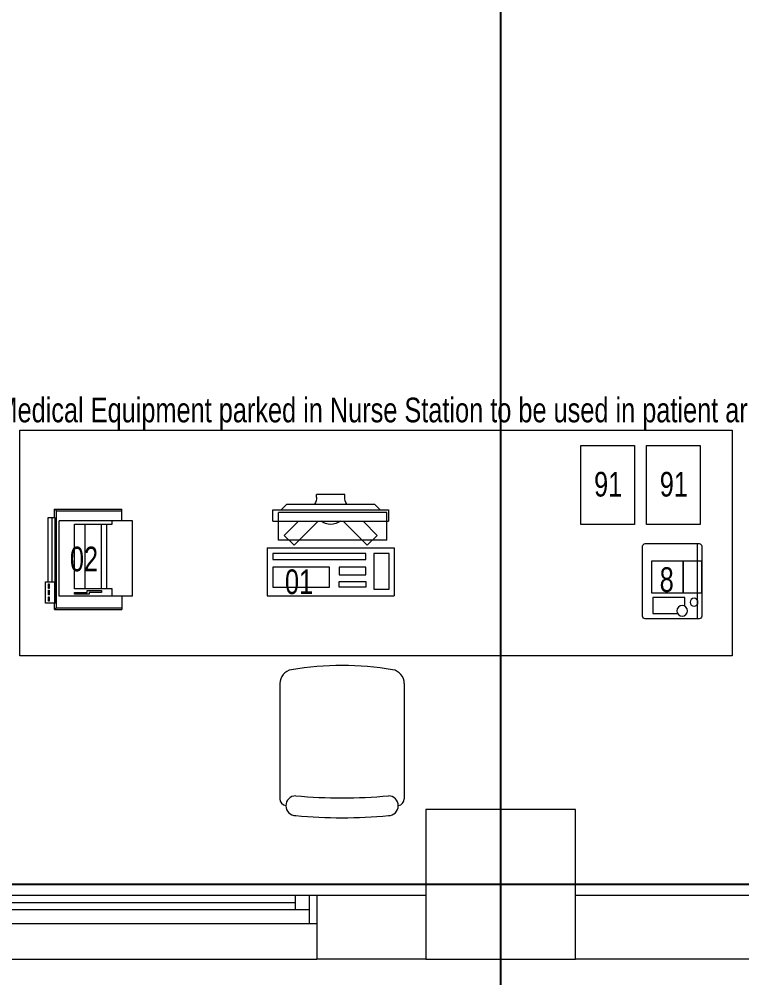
# Model space of a CAD drawing. Header units: metres. Extents: x -18745 to 220762, y -1579758 to -1356048.
# Drawn here: x 149857 to 152417, y -1411819 to -1408420 of the extents above; entities that cross this region are included whole.
import ezdxf

# ---------------------------------------------------------------- set-up
doc = ezdxf.new("R2010")
doc.units = ezdxf.units.M
doc.layers.get('0').update_dxf_attribs({"lineweight": 0})
for name, color, linetype, lineweight in [('A-100 - Copy$0$Aluminum', 8, 'Continuous', 0), ('A-100 - Copy$0$Medical Equipment and Furniture', 8, 'Continuous', 0), ('A-100 - Copy$0$Medical Equipment and Furniture1', 8, 'Continuous', 5), ('A-100 - Copy$0$Proj', 8, 'Continuous', 0), ('A-100 - Copy$0$Structure', 8, 'Continuous', 9), ('A-100 - Copy$0$Walls', 8, 'Continuous', 0)]:
    doc.layers.add(name, color=color, linetype=linetype, lineweight=lineweight)
doc.layers.add('A-100 - Copy$0$axes', color=8, linetype='Continuous')
doc.styles.add('A-100 - Copy$0$X3G_ENTITY_257CFD', font='swisscl.ttf', dxfattribs={"height": 200})

# ---------------------------------------------------------------- blocks, each defined once
blk = doc.blocks.new('A-100 - Copy$0$GF21021-P')
for p, q in [((-0.2207, 0.4756), (-0.2207, 0.0675)), ((0.2205, 0.4756), (0.2205, 0.0675))]:
    blk.add_line(p, q)
for centre, radius, start, end in [((-0.1707, 0.4756), 0.05, 99.6329, 180), ((-0.0001, -0.5295), 1.0695, 80.3671, 99.6329), ((0.1705, 0.4756), 0.05, 0, 80.3671), ((-0.1643, 0.0425), 0.0351, 90, 270), ((0, 1.8467), 1.7767, 264.6946, 275.3053), ((0.1641, 0.0425), 0.0351, 270, 90), ((-0.1957, 0.0675), 0.025, 180, 261.4721), ((0.1955, 0.0675), 0.025, 278.5279, 0), ((0, 1.8314), 1.8314, 264.8532, 275.147)]:
    blk.add_arc(centre, radius, start, end)
blk = doc.blocks.new('A-100 - Copy$0$ME11129-P')
at = {"layer": 'A-100 - Copy$0$Medical Equipment and Furniture1'}
for p, q in [((0.2573, 0.2096), (0.0094, 0.2096)), ((0, 0.2002), (0, 0.0094)), ((0.2667, 0.0094), (0.2667, 0.2002)), ((0, 0.016), (0.2667, 0.016)), ((0.0094, 0), (0.2573, 0))]:
    blk.add_line(p, q, dxfattribs=at)
for points in [[(0.062, 0.1784), (0.1747, 0.1784), (0.1747, 0.0657), (0.062, 0.0657)], [(0.062, 0.0657), (0.1747, 0.0657), (0.1747, 0), (0.062, 0)]]:
    blk.add_lwpolyline(points, close=True, dxfattribs=at)
blk.add_lwpolyline([(0.2218, 0.0601), (0.1911, 0.0601), (0.1911, 0.1728), (0.2475, 0.1728), (0.2475, 0.0858)], dxfattribs=at)
for centre, radius in [((0.2382, 0.0694), 0.0188), ((0.208, 0.0274), 0.0141)]:
    blk.add_circle(centre, radius, dxfattribs=at)
for centre, start, end in [((0.0094, 0.2002), 90, 180), ((0.2573, 0.2002), 0, 90), ((0.0094, 0.0094), 180, 270), ((0.2573, 0.0094), 270, 0)]:
    blk.add_arc(centre, 0.00939, start, end, dxfattribs=at)
blk = doc.blocks.new('A-100 - Copy$0$ITPPLT2C-P')
for p, q in [((0, 0), (0, -0.2262)), ((0.0252, 0), (0, 0)), ((0.0139, 0), (0.0139, -0.2262)), ((0.0252, 0), (0.0139, 0)), ((0.0229, 0.0318), (0.2618, 0.0318)), ((0.0304, 0.0256), (0.0229, 0.0318)), ((0.0229, 0), (0.0229, 0.0318)), ((0.0252, -0.2262), (0.0252, 0)), ((0.0304, -0.3182), (0.0304, 0.0256)), ((0.0304, 0.0256), (0.2618, 0.0256)), ((0.2618, -0.0096), (0.2618, 0.0318)), ((0.0401, -0.2769), (0.0401, -0.0096)), ((0.3, -0.0096), (0.0401, -0.0096)), ((0.0939, -0.2515), (0.0939, -0.0222)), ((0.0939, -0.0222), (0.2274, -0.0222)), ((0.1321, -0.2515), (0.1321, -0.0222)), ((0.1894, -0.2515), (0.1894, -0.0222)), ((0.2082, -0.2515), (0.2082, -0.0222)), ((0.2274, -0.0222), (0.2274, -0.0096)), ((0.3, -0.2769), (0.3, -0.0096)), ((-0.0091, -0.2262), (0.0267, -0.2262)), ((-0.0091, -0.3023), (-0.0091, -0.2262)), ((-0.0087, -0.2262), (0.0236, -0.2262)), ((-0.0087, -0.3023), (-0.0087, -0.2262)), ((0, -0.2262), (0.0252, -0.2262)), ((0.0023, -0.2495), (0.0023, -0.2334)), ((0.0023, -0.2334), (0.0045, -0.2334)), ((0.0045, -0.2334), (0.0045, -0.2495)), ((0.0139, -0.2262), (0.0252, -0.2262)), ((0.0236, -0.2262), (0.0236, -0.3023)), ((0.0267, -0.2262), (0.0267, -0.3023)), ((0.0045, -0.2495), (0.0023, -0.2495)), ((0.0023, -0.2721), (0.0023, -0.2562)), ((0.0023, -0.2562), (0.0045, -0.2562)), ((0.0045, -0.2562), (0.0045, -0.2721)), ((0.2274, -0.2515), (0.0939, -0.2515)), ((0.0947, -0.2701), (0.0947, -0.2641)), ((0.0947, -0.2641), (0.1395, -0.2641)), ((0.1457, -0.2701), (0.0947, -0.2701)), ((0.1395, -0.2575), (0.19, -0.2575)), ((0.1395, -0.2641), (0.1395, -0.2575)), ((0.19, -0.2641), (0.1457, -0.2641)), ((0.1457, -0.2641), (0.1457, -0.2701)), ((0.19, -0.2575), (0.19, -0.2641)), ((0.2274, -0.2769), (0.2274, -0.2515)), ((0.0267, -0.3023), (-0.0091, -0.3023)), ((0.0236, -0.3023), (-0.0087, -0.3023)), ((0.0045, -0.2721), (0.0023, -0.2721)), ((0.0023, -0.295), (0.0023, -0.2793)), ((0.0023, -0.2793), (0.0045, -0.2793)), ((0.0045, -0.295), (0.0023, -0.295)), ((0.0045, -0.2793), (0.0045, -0.295)), ((0.0229, -0.3246), (0.0229, -0.3023)), ((0.3, -0.2769), (0.0401, -0.2769)), ((0.2618, -0.2769), (0.2618, -0.3246)), ((0.0304, -0.3182), (0.0229, -0.3246)), ((0.0229, -0.3246), (0.2618, -0.3246)), ((0.0304, -0.3182), (0.2618, -0.3182))]:
    blk.add_line(p, q)
blk = doc.blocks.new('A-100 - Copy$0$ITCWLS1-P')
for p, q in [((-0.17, 0.45), (-0.17, 0)), ((-0.17, 0.45), (0, 0.45)), ((0, 0.45), (0, 0)), ((-0.2651, 0.43, 0), (-0.3051, 0.43, 0)), ((-0.3051, 0.43, 0), (-0.3051, 0.02, 0)), ((-0.197, 0.4094), (-0.295, 0.4094)), ((-0.295, 0.0264), (-0.295, 0.4094)), ((-0.2651, 0.43, 0), (-0.2651, 0.02, 0)), ((-0.197, 0.0264), (-0.197, 0.4094)), ((-0.1496, 0.4305), (-0.1291, 0.4305)), ((-0.1291, 0.4305), (-0.1291, 0.4089)), ((-0.3251, 0.38, 0), (-0.3051, 0.4, 0)), ((-0.3251, 0.38, 0), (-0.3251, 0.07, 0)), ((-0.3503, 0.275), (-0.3596, 0.275)), ((-0.3596, 0.175), (-0.3596, 0.275)), ((-0.3503, 0.175), (-0.3596, 0.175)), ((-0.3251, 0.07, 0), (-0.3051, 0.05, 0)), ((-0.3051, 0.02, 0), (-0.2651, 0.02, 0)), ((-0.197, 0.0264), (-0.295, 0.0264)), ((-0.17, 0), (0, 0))]:
    blk.add_line(p, q)
at = {"extrusion": (2.48281e-10, 3.18408e-10, -1)}
for p, q in [((-0.2651, 0.3395), (-0.2144, 0.3902)), ((-0.1791, 0.3548), (-0.2144, 0.3902)), ((-0.2651, 0.2688), (-0.1791, 0.3548))]:
    blk.add_line(p, q, dxfattribs=at)
at = {"extrusion": (2.48281e-10, -3.18408e-10, -1)}
for p, q in [((-0.2651, 0.1812), (-0.1791, 0.0952)), ((-0.2651, 0.1105), (-0.2144, 0.0598)), ((-0.1791, 0.0952), (-0.2144, 0.0598))]:
    blk.add_line(p, q, dxfattribs=at)
for points in [[(-0.1291, 0.4089), (-0.1291, 0.1), (-0.1496, 0.1), (-0.1496, 0.4305)], [(-0.1496, 0.1), (-0.1496, 0.1), (-0.1496, 0.1), (-0.1496, 0.1), (-0.1496, 0.1), (-0.1496, 0.1), (-0.1496, 0.1), (-0.1496, 0.1), (-0.1496, 0.1)], [(-0.1496, 0.1), (-0.1496, 0.1), (-0.1496, 0.1), (-0.1496, 0.1), (-0.1496, 0.1), (-0.1496, 0.1), (-0.1496, 0.1), (-0.1496, 0.1), (-0.1496, 0.1), (-0.1496, 0.1), (-0.1496, 0.1), (-0.1496, 0.1), (-0.1496, 0.1), (-0.1496, 0.1), (-0.1496, 0.1), (-0.1496, 0.1), (-0.1496, 0.1), (-0.1496, 0.1)], [(-0.1496, 0.1), (-0.1496, 0.1), (-0.1496, 0.1), (-0.1496, 0.1), (-0.1496, 0.1), (-0.1496, 0.1), (-0.1496, 0.1), (-0.1496, 0.1), (-0.1496, 0.1), (-0.1496, 0.1)], [(-0.1496, 0.1), (-0.1496, 0.1), (-0.1496, 0.1), (-0.1496, 0.1), (-0.1496, 0.1), (-0.1496, 0.1), (-0.1496, 0.1)], [(-0.1496, 0.1), (-0.1496, 0.1), (-0.1496, 0.1), (-0.1496, 0.1), (-0.1496, 0.1), (-0.1496, 0.1), (-0.1496, 0.1), (-0.1496, 0.1), (-0.1496, 0.1), (-0.1496, 0.1)], [(-0.1496, 0.1), (-0.1496, 0.1), (-0.1496, 0.1), (-0.1496, 0.1), (-0.1496, 0.1), (-0.1496, 0.1), (-0.1496, 0.1), (-0.1496, 0.1), (-0.1496, 0.1), (-0.1496, 0.1), (-0.1496, 0.1), (-0.1496, 0.1), (-0.1496, 0.1), (-0.1496, 0.1), (-0.1496, 0.1)], [(-0.1496, 0.1), (-0.1496, 0.1), (-0.1496, 0.1), (-0.1496, 0.1), (-0.1496, 0.1), (-0.1496, 0.1), (-0.1496, 0.1), (-0.1496, 0.1), (-0.1496, 0.1), (-0.1496, 0.1)], [(-0.1496, 0.1), (-0.1496, 0.1), (-0.1496, 0.1), (-0.1496, 0.1), (-0.1496, 0.1), (-0.1496, 0.1), (-0.1496, 0.1), (-0.1496, 0.1), (-0.1496, 0.1), (-0.1496, 0.1)], [(-0.1496, 0.1), (-0.1496, 0.1), (-0.1496, 0.1), (-0.1496, 0.1), (-0.1496, 0.1), (-0.1496, 0.1), (-0.1496, 0.1), (-0.1496, 0.1), (-0.1496, 0.1), (-0.1496, 0.1), (-0.1496, 0.1), (-0.1496, 0.1), (-0.1496, 0.1), (-0.1496, 0.1), (-0.1496, 0.1), (-0.1496, 0.1), (-0.1496, 0.1), (-0.1496, 0.1), (-0.1496, 0.1), (-0.1496, 0.1), (-0.1496, 0.1), (-0.1496, 0.1), (-0.1496, 0.1), (-0.1496, 0.1), (-0.1496, 0.1), (-0.1496, 0.1), (-0.1496, 0.1), (-0.1496, 0.1), (-0.1496, 0.1), (-0.1496, 0.1), (-0.1496, 0.1), (-0.1496, 0.1), (-0.1496, 0.1), (-0.1496, 0.1), (-0.1496, 0.1), (-0.1496, 0.1), (-0.1496, 0.1), (-0.1496, 0.1), (-0.1496, 0.1), (-0.1496, 0.1), (-0.1496, 0.1), (-0.1496, 0.1), (-0.1496, 0.1), (-0.1496, 0.1), (-0.1496, 0.1), (-0.1496, 0.1), (-0.1496, 0.1), (-0.1496, 0.1), (-0.1496, 0.1), (-0.1496, 0.1), (-0.1496, 0.1), (-0.1496, 0.1), (-0.1496, 0.1), (-0.1496, 0.1)], [(-0.1496, 0.1), (-0.1496, 0.1), (-0.1496, 0.1), (-0.1496, 0.1), (-0.1496, 0.1), (-0.1496, 0.1), (-0.1496, 0.1), (-0.1496, 0.1), (-0.1496, 0.1), (-0.1496, 0.1), (-0.1496, 0.1), (-0.1496, 0.1), (-0.1496, 0.1), (-0.1496, 0.1), (-0.1496, 0.1), (-0.1496, 0.1), (-0.1496, 0.1), (-0.1496, 0.1), (-0.1496, 0.1), (-0.1496, 0.1), (-0.1496, 0.1), (-0.1496, 0.1), (-0.1496, 0.1), (-0.1496, 0.1), (-0.1496, 0.1), (-0.1496, 0.1), (-0.1496, 0.1), (-0.1496, 0.1), (-0.1496, 0.1), (-0.1496, 0.1), (-0.1496, 0.1), (-0.1496, 0.1), (-0.1496, 0.1), (-0.1496, 0.1), (-0.1496, 0.1), (-0.1496, 0.1), (-0.1496, 0.1), (-0.1496, 0.1), (-0.1496, 0.1), (-0.1496, 0.1), (-0.1496, 0.1), (-0.1496, 0.1), (-0.1496, 0.1), (-0.1496, 0.1), (-0.1496, 0.1), (-0.1496, 0.1), (-0.1496, 0.1), (-0.1496, 0.1), (-0.1496, 0.1), (-0.1496, 0.1), (-0.1496, 0.1), (-0.1496, 0.1), (-0.1496, 0.1), (-0.1496, 0.1), (-0.1496, 0.1), (-0.1496, 0.1), (-0.1496, 0.1), (-0.1496, 0.1), (-0.1496, 0.1), (-0.1496, 0.1), (-0.1496, 0.1), (-0.1496, 0.1), (-0.1496, 0.1), (-0.1496, 0.1), (-0.1496, 0.1), (-0.1496, 0.1), (-0.1496, 0.1), (-0.1496, 0.1), (-0.1496, 0.1), (-0.1496, 0.1), (-0.1496, 0.1), (-0.1496, 0.1), (-0.1496, 0.1), (-0.1496, 0.1), (-0.1496, 0.1), (-0.1496, 0.1), (-0.1496, 0.1), (-0.1496, 0.1), (-0.1496, 0.1), (-0.1496, 0.1), (-0.1496, 0.1), (-0.1496, 0.1), (-0.1496, 0.1), (-0.1496, 0.1), (-0.1496, 0.1), (-0.1496, 0.1), (-0.1496, 0.1), (-0.1496, 0.1), (-0.1496, 0.1)], [(-0.1496, 0.1), (-0.1496, 0.1), (-0.1496, 0.1), (-0.1496, 0.1), (-0.1496, 0.1), (-0.1496, 0.1), (-0.1496, 0.1), (-0.1496, 0.1), (-0.1496, 0.1), (-0.1496, 0.1), (-0.1496, 0.1), (-0.1496, 0.1)], [(-0.1496, 0.1), (-0.1496, 0.1), (-0.1496, 0.1), (-0.1496, 0.1), (-0.1496, 0.1), (-0.1496, 0.1), (-0.1496, 0.1)], [(-0.1496, 0.1), (-0.1496, 0.1), (-0.1496, 0.1), (-0.1496, 0.1), (-0.1496, 0.1), (-0.1496, 0.1), (-0.1496, 0.1), (-0.1496, 0.1), (-0.1496, 0.1), (-0.1496, 0.1), (-0.1496, 0.1), (-0.1496, 0.1), (-0.1496, 0.1), (-0.1496, 0.1), (-0.1496, 0.1), (-0.1496, 0.1), (-0.1496, 0.1)], [(-0.1496, 0.1), (-0.1496, 0.1), (-0.1496, 0.1), (-0.1496, 0.1), (-0.1496, 0.1), (-0.1496, 0.1), (-0.1496, 0.1), (-0.1496, 0.1), (-0.1496, 0.1), (-0.1496, 0.1), (-0.1496, 0.1), (-0.1496, 0.1), (-0.1496, 0.1), (-0.1496, 0.1), (-0.1496, 0.1), (-0.1496, 0.1), (-0.1496, 0.1), (-0.1496, 0.1), (-0.1496, 0.1), (-0.1496, 0.1), (-0.1496, 0.1), (-0.1496, 0.1), (-0.1496, 0.1), (-0.1496, 0.1), (-0.1496, 0.1), (-0.1496, 0.1), (-0.1496, 0.1), (-0.1496, 0.1), (-0.1496, 0.1), (-0.1496, 0.1), (-0.1496, 0.1), (-0.1496, 0.1), (-0.1496, 0.1), (-0.1496, 0.1), (-0.1496, 0.1), (-0.1496, 0.1), (-0.1496, 0.1), (-0.1496, 0.1), (-0.1496, 0.1), (-0.1496, 0.1), (-0.1496, 0.1), (-0.1496, 0.1), (-0.1496, 0.1), (-0.1496, 0.1), (-0.1496, 0.1), (-0.1496, 0.1), (-0.1496, 0.1), (-0.1496, 0.1), (-0.1496, 0.1), (-0.1496, 0.1), (-0.1496, 0.1), (-0.1496, 0.1), (-0.1496, 0.1), (-0.1496, 0.1), (-0.1496, 0.1), (-0.1496, 0.1), (-0.1496, 0.1), (-0.1496, 0.1), (-0.1496, 0.1), (-0.1496, 0.1), (-0.1496, 0.1), (-0.1496, 0.1), (-0.1496, 0.1), (-0.1496, 0.1), (-0.1496, 0.1), (-0.1496, 0.1), (-0.1496, 0.1), (-0.1496, 0.1), (-0.1496, 0.1), (-0.1496, 0.1), (-0.1496, 0.1), (-0.1496, 0.1), (-0.1496, 0.1), (-0.1496, 0.1), (-0.1496, 0.1), (-0.1496, 0.1), (-0.1496, 0.1), (-0.1496, 0.1), (-0.1496, 0.1), (-0.1496, 0.1), (-0.1496, 0.1), (-0.1496, 0.1), (-0.1496, 0.1), (-0.1496, 0.1), (-0.1496, 0.1), (-0.1496, 0.1), (-0.1496, 0.1), (-0.1496, 0.1), (-0.1496, 0.1), (-0.1496, 0.1), (-0.1496, 0.1), (-0.1496, 0.1), (-0.1496, 0.1), (-0.1496, 0.1), (-0.1496, 0.1), (-0.1496, 0.1), (-0.1496, 0.1), (-0.1496, 0.1), (-0.1496, 0.1), (-0.1496, 0.1), (-0.1496, 0.1), (-0.1496, 0.1), (-0.1496, 0.1), (-0.1496, 0.1), (-0.1496, 0.1), (-0.1496, 0.1), (-0.1496, 0.1), (-0.1496, 0.1), (-0.1496, 0.1), (-0.1496, 0.1), (-0.1496, 0.1)], [(-0.1496, 0.1), (-0.1496, 0.1), (-0.1496, 0.1), (-0.1496, 0.1), (-0.1496, 0.1), (-0.1496, 0.1), (-0.1496, 0.1), (-0.1496, 0.1)]]:
    blk.add_lwpolyline(points)
for points in [[(-0.1019, 0.4305), (-0.0304, 0.4305), (-0.0304, 0.2294), (-0.1019, 0.2294)], [(-0.1019, 0.1954), (-0.0747, 0.1954), (-0.0747, 0.1), (-0.1019, 0.1)], [(-0.0304, 0.1954), (-0.0508, 0.1954), (-0.0508, 0.1), (-0.0304, 0.1)], [(-0.1496, 0.1), (-0.1496, 0.1), (-0.1496, 0.1), (-0.1496, 0.1), (-0.1496, 0.1), (-0.1496, 0.1), (-0.1496, 0.1), (-0.1496, 0.1), (-0.1496, 0.1), (-0.1496, 0.1), (-0.1496, 0.1), (-0.1496, 0.1), (-0.1496, 0.1), (-0.1496, 0.1), (-0.1496, 0.1), (-0.1496, 0.1), (-0.1496, 0.1), (-0.1496, 0.1), (-0.1496, 0.1), (-0.1496, 0.1), (-0.1496, 0.1), (-0.1496, 0.1), (-0.1496, 0.1), (-0.1496, 0.1), (-0.1496, 0.1), (-0.1496, 0.1), (-0.1496, 0.1), (-0.1496, 0.1), (-0.1496, 0.1), (-0.1496, 0.1), (-0.1496, 0.1), (-0.1496, 0.1), (-0.1496, 0.1), (-0.1496, 0.1), (-0.1496, 0.1), (-0.1496, 0.1), (-0.1496, 0.1), (-0.1496, 0.1), (-0.1496, 0.1), (-0.1496, 0.1), (-0.1496, 0.1), (-0.1496, 0.1), (-0.1496, 0.1), (-0.1496, 0.1), (-0.1496, 0.1), (-0.1496, 0.1), (-0.1496, 0.1), (-0.1496, 0.1), (-0.1496, 0.1), (-0.1496, 0.1), (-0.1496, 0.1), (-0.1496, 0.1), (-0.1496, 0.1), (-0.1496, 0.1), (-0.1496, 0.1), (-0.1496, 0.1), (-0.1496, 0.1), (-0.1496, 0.1), (-0.1496, 0.1), (-0.1496, 0.1), (-0.1496, 0.1), (-0.1496, 0.1), (-0.1496, 0.1), (-0.1496, 0.1), (-0.1496, 0.1), (-0.1496, 0.1), (-0.1496, 0.1), (-0.1496, 0.1), (-0.1496, 0.1), (-0.1496, 0.1), (-0.1496, 0.1), (-0.1496, 0.1), (-0.1496, 0.1), (-0.1496, 0.1), (-0.1496, 0.1), (-0.1496, 0.1), (-0.1496, 0.1), (-0.1496, 0.1), (-0.1496, 0.1), (-0.1496, 0.1), (-0.1496, 0.1), (-0.1496, 0.1), (-0.1496, 0.1), (-0.1496, 0.1), (-0.1496, 0.1), (-0.1496, 0.1), (-0.1496, 0.1), (-0.1496, 0.1), (-0.1496, 0.1), (-0.1496, 0.1), (-0.1496, 0.1), (-0.1496, 0.1), (-0.1496, 0.1), (-0.1496, 0.1), (-0.1496, 0.1), (-0.1496, 0.1), (-0.1496, 0.1), (-0.1496, 0.1), (-0.1496, 0.1), (-0.1496, 0.1), (-0.1496, 0.1), (-0.1496, 0.1), (-0.1496, 0.1), (-0.1496, 0.1), (-0.1496, 0.1), (-0.1496, 0.1), (-0.1496, 0.1), (-0.1496, 0.1), (-0.1496, 0.1), (-0.1496, 0.1), (-0.1496, 0.1), (-0.1496, 0.1), (-0.1496, 0.1), (-0.1496, 0.1), (-0.1496, 0.1), (-0.1496, 0.1), (-0.1496, 0.1), (-0.1496, 0.1), (-0.1496, 0.1), (-0.1496, 0.1), (-0.1496, 0.1), (-0.1496, 0.1), (-0.1496, 0.1), (-0.1496, 0.1), (-0.1496, 0.1), (-0.1496, 0.1), (-0.1496, 0.1), (-0.1496, 0.1), (-0.1496, 0.1), (-0.1496, 0.1), (-0.1496, 0.1), (-0.1496, 0.1), (-0.1496, 0.1), (-0.1496, 0.1), (-0.1496, 0.1), (-0.1496, 0.1), (-0.1496, 0.1), (-0.1496, 0.1), (-0.1496, 0.1), (-0.1496, 0.1), (-0.1496, 0.1), (-0.1496, 0.1), (-0.1496, 0.1), (-0.1496, 0.1), (-0.1496, 0.1), (-0.1496, 0.1), (-0.1496, 0.1), (-0.1496, 0.1), (-0.1496, 0.1), (-0.1496, 0.1), (-0.1496, 0.1), (-0.1496, 0.1), (-0.1496, 0.1), (-0.1496, 0.1), (-0.1496, 0.1), (-0.1496, 0.1), (-0.1496, 0.1), (-0.1496, 0.1), (-0.1496, 0.1), (-0.1496, 0.1), (-0.1496, 0.1), (-0.1496, 0.1), (-0.1496, 0.1), (-0.1496, 0.1), (-0.1496, 0.1), (-0.1496, 0.1), (-0.1496, 0.1), (-0.1496, 0.1), (-0.1496, 0.1), (-0.1496, 0.1), (-0.1496, 0.1), (-0.1496, 0.1), (-0.1496, 0.1), (-0.1496, 0.1), (-0.1496, 0.1), (-0.1496, 0.1), (-0.1496, 0.1), (-0.1496, 0.1), (-0.1496, 0.1), (-0.1496, 0.1), (-0.1496, 0.1), (-0.1496, 0.1), (-0.1496, 0.1), (-0.1496, 0.1), (-0.1496, 0.1), (-0.1496, 0.1), (-0.1496, 0.1), (-0.1496, 0.1), (-0.1496, 0.1), (-0.1496, 0.1), (-0.1496, 0.1), (-0.1496, 0.1), (-0.1496, 0.1), (-0.1496, 0.1), (-0.1496, 0.1), (-0.1496, 0.1), (-0.1496, 0.1), (-0.1496, 0.1), (-0.1496, 0.1), (-0.1496, 0.1), (-0.1496, 0.1), (-0.1496, 0.1), (-0.1496, 0.1), (-0.1496, 0.1), (-0.1496, 0.1), (-0.1496, 0.1), (-0.1496, 0.1), (-0.1496, 0.1), (-0.1496, 0.1), (-0.1496, 0.1), (-0.1496, 0.1), (-0.1496, 0.1), (-0.1496, 0.1), (-0.1496, 0.1), (-0.1496, 0.1), (-0.1496, 0.1), (-0.1496, 0.1), (-0.1496, 0.1), (-0.1496, 0.1), (-0.1496, 0.1), (-0.1496, 0.1), (-0.1496, 0.1), (-0.1496, 0.1), (-0.1496, 0.1), (-0.1496, 0.1), (-0.1496, 0.1), (-0.1496, 0.1), (-0.1496, 0.1), (-0.1496, 0.1), (-0.1496, 0.1), (-0.1496, 0.1), (-0.1496, 0.1), (-0.1496, 0.1), (-0.1496, 0.1), (-0.1496, 0.1), (-0.1496, 0.1), (-0.1496, 0.1), (-0.1496, 0.1), (-0.1496, 0.1), (-0.1496, 0.1), (-0.1496, 0.1), (-0.1496, 0.1), (-0.1496, 0.1), (-0.1496, 0.1), (-0.1496, 0.1), (-0.1496, 0.1), (-0.1496, 0.1), (-0.1496, 0.1), (-0.1496, 0.1), (-0.1496, 0.1), (-0.1496, 0.1), (-0.1496, 0.1), (-0.1496, 0.1), (-0.1496, 0.1), (-0.1496, 0.1), (-0.1496, 0.1), (-0.1496, 0.1), (-0.1496, 0.1), (-0.1496, 0.1), (-0.1496, 0.1), (-0.1496, 0.1), (-0.1496, 0.1), (-0.1496, 0.1), (-0.1496, 0.1), (-0.1496, 0.1), (-0.1496, 0.1), (-0.1496, 0.1), (-0.1496, 0.1), (-0.1496, 0.1), (-0.1496, 0.1), (-0.1496, 0.1), (-0.1496, 0.1), (-0.1496, 0.1), (-0.1496, 0.1), (-0.1496, 0.1), (-0.1496, 0.1), (-0.1496, 0.1)], [(-0.1496, 0.1), (-0.1496, 0.1), (-0.1496, 0.1), (-0.1496, 0.1), (-0.1496, 0.1), (-0.1496, 0.1), (-0.1496, 0.1), (-0.1496, 0.1), (-0.1496, 0.1), (-0.1496, 0.1), (-0.1496, 0.1), (-0.1496, 0.1), (-0.1496, 0.1), (-0.1496, 0.1), (-0.1496, 0.1), (-0.1496, 0.1), (-0.1496, 0.1), (-0.1496, 0.1), (-0.1496, 0.1), (-0.1496, 0.1), (-0.1496, 0.1), (-0.1496, 0.1), (-0.1496, 0.1), (-0.1496, 0.1), (-0.1496, 0.1), (-0.1496, 0.1), (-0.1496, 0.1), (-0.1496, 0.1), (-0.1496, 0.1), (-0.1496, 0.1), (-0.1496, 0.1), (-0.1496, 0.1), (-0.1496, 0.1), (-0.1496, 0.1), (-0.1496, 0.1), (-0.1496, 0.1), (-0.1496, 0.1), (-0.1496, 0.1), (-0.1496, 0.1), (-0.1496, 0.1), (-0.1496, 0.1), (-0.1496, 0.1), (-0.1496, 0.1), (-0.1496, 0.1), (-0.1496, 0.1), (-0.1496, 0.1), (-0.1496, 0.1), (-0.1496, 0.1), (-0.1496, 0.1), (-0.1496, 0.1), (-0.1496, 0.1), (-0.1496, 0.1), (-0.1496, 0.1), (-0.1496, 0.1), (-0.1496, 0.1), (-0.1496, 0.1), (-0.1496, 0.1), (-0.1496, 0.1), (-0.1496, 0.1), (-0.1496, 0.1), (-0.1496, 0.1), (-0.1496, 0.1), (-0.1496, 0.1), (-0.1496, 0.1), (-0.1496, 0.1), (-0.1496, 0.1), (-0.1496, 0.1), (-0.1496, 0.1), (-0.1496, 0.1), (-0.1496, 0.1), (-0.1496, 0.1), (-0.1496, 0.1), (-0.1496, 0.1), (-0.1496, 0.1), (-0.1496, 0.1), (-0.1496, 0.1), (-0.1496, 0.1), (-0.1496, 0.1), (-0.1496, 0.1), (-0.1496, 0.1), (-0.1496, 0.1), (-0.1496, 0.1), (-0.1496, 0.1), (-0.1496, 0.1), (-0.1496, 0.1), (-0.1496, 0.1), (-0.1496, 0.1), (-0.1496, 0.1), (-0.1496, 0.1), (-0.1496, 0.1), (-0.1496, 0.1), (-0.1496, 0.1), (-0.1496, 0.1), (-0.1496, 0.1), (-0.1496, 0.1), (-0.1496, 0.1), (-0.1496, 0.1), (-0.1496, 0.1), (-0.1496, 0.1), (-0.1496, 0.1), (-0.1496, 0.1), (-0.1496, 0.1), (-0.1496, 0.1), (-0.1496, 0.1), (-0.1496, 0.1), (-0.1496, 0.1), (-0.1496, 0.1), (-0.1496, 0.1), (-0.1496, 0.1), (-0.1496, 0.1), (-0.1496, 0.1), (-0.1496, 0.1), (-0.1496, 0.1), (-0.1496, 0.1), (-0.1496, 0.1), (-0.1496, 0.1), (-0.1496, 0.1), (-0.1496, 0.1), (-0.1496, 0.1), (-0.1496, 0.1), (-0.1496, 0.1), (-0.1496, 0.1), (-0.1496, 0.1), (-0.1496, 0.1), (-0.1496, 0.1), (-0.1496, 0.1), (-0.1496, 0.1), (-0.1496, 0.1), (-0.1496, 0.1), (-0.1496, 0.1), (-0.1496, 0.1), (-0.1496, 0.1), (-0.1496, 0.1), (-0.1496, 0.1), (-0.1496, 0.1), (-0.1496, 0.1), (-0.1496, 0.1), (-0.1496, 0.1), (-0.1496, 0.1), (-0.1496, 0.1), (-0.1496, 0.1), (-0.1496, 0.1), (-0.1496, 0.1), (-0.1496, 0.1), (-0.1496, 0.1), (-0.1496, 0.1), (-0.1496, 0.1), (-0.1496, 0.1), (-0.1496, 0.1), (-0.1496, 0.1), (-0.1496, 0.1), (-0.1496, 0.1), (-0.1496, 0.1), (-0.1496, 0.1), (-0.1496, 0.1), (-0.1496, 0.1), (-0.1496, 0.1), (-0.1496, 0.1), (-0.1496, 0.1), (-0.1496, 0.1), (-0.1496, 0.1), (-0.1496, 0.1), (-0.1496, 0.1), (-0.1496, 0.1), (-0.1496, 0.1), (-0.1496, 0.1), (-0.1496, 0.1), (-0.1496, 0.1), (-0.1496, 0.1), (-0.1496, 0.1), (-0.1496, 0.1), (-0.1496, 0.1), (-0.1496, 0.1), (-0.1496, 0.1), (-0.1496, 0.1), (-0.1496, 0.1), (-0.1496, 0.1), (-0.1496, 0.1), (-0.1496, 0.1), (-0.1496, 0.1), (-0.1496, 0.1), (-0.1496, 0.1), (-0.1496, 0.1), (-0.1496, 0.1), (-0.1496, 0.1), (-0.1496, 0.1), (-0.1496, 0.1), (-0.1496, 0.1), (-0.1496, 0.1), (-0.1496, 0.1), (-0.1496, 0.1), (-0.1496, 0.1), (-0.1496, 0.1), (-0.1496, 0.1), (-0.1496, 0.1), (-0.1496, 0.1), (-0.1496, 0.1), (-0.1496, 0.1), (-0.1496, 0.1), (-0.1496, 0.1), (-0.1496, 0.1), (-0.1496, 0.1), (-0.1496, 0.1), (-0.1496, 0.1), (-0.1496, 0.1), (-0.1496, 0.1), (-0.1496, 0.1), (-0.1496, 0.1), (-0.1496, 0.1), (-0.1496, 0.1), (-0.1496, 0.1), (-0.1496, 0.1), (-0.1496, 0.1), (-0.1496, 0.1)], [(-0.1496, 0.1), (-0.1496, 0.1), (-0.1496, 0.1), (-0.1496, 0.1), (-0.1496, 0.1), (-0.1496, 0.1), (-0.1496, 0.1), (-0.1496, 0.1), (-0.1496, 0.1), (-0.1496, 0.1), (-0.1496, 0.1), (-0.1496, 0.1), (-0.1496, 0.1), (-0.1496, 0.1), (-0.1496, 0.1), (-0.1496, 0.1), (-0.1496, 0.1), (-0.1496, 0.1), (-0.1496, 0.1), (-0.1496, 0.1), (-0.1496, 0.1), (-0.1496, 0.1), (-0.1496, 0.1), (-0.1496, 0.1), (-0.1496, 0.1), (-0.1496, 0.1), (-0.1496, 0.1), (-0.1496, 0.1), (-0.1496, 0.1), (-0.1496, 0.1), (-0.1496, 0.1), (-0.1496, 0.1), (-0.1496, 0.1), (-0.1496, 0.1), (-0.1496, 0.1), (-0.1496, 0.1), (-0.1496, 0.1), (-0.1496, 0.1), (-0.1496, 0.1), (-0.1496, 0.1), (-0.1496, 0.1), (-0.1496, 0.1), (-0.1496, 0.1), (-0.1496, 0.1), (-0.1496, 0.1), (-0.1496, 0.1), (-0.1496, 0.1), (-0.1496, 0.1), (-0.1496, 0.1), (-0.1496, 0.1), (-0.1496, 0.1), (-0.1496, 0.1), (-0.1496, 0.1), (-0.1496, 0.1), (-0.1496, 0.1), (-0.1496, 0.1), (-0.1496, 0.1), (-0.1496, 0.1), (-0.1496, 0.1), (-0.1496, 0.1), (-0.1496, 0.1), (-0.1496, 0.1), (-0.1496, 0.1), (-0.1496, 0.1), (-0.1496, 0.1), (-0.1496, 0.1), (-0.1496, 0.1), (-0.1496, 0.1), (-0.1496, 0.1), (-0.1496, 0.1), (-0.1496, 0.1), (-0.1496, 0.1), (-0.1496, 0.1), (-0.1496, 0.1), (-0.1496, 0.1), (-0.1496, 0.1), (-0.1496, 0.1), (-0.1496, 0.1), (-0.1496, 0.1), (-0.1496, 0.1), (-0.1496, 0.1), (-0.1496, 0.1), (-0.1496, 0.1), (-0.1496, 0.1), (-0.1496, 0.1), (-0.1496, 0.1), (-0.1496, 0.1), (-0.1496, 0.1), (-0.1496, 0.1), (-0.1496, 0.1), (-0.1496, 0.1), (-0.1496, 0.1), (-0.1496, 0.1), (-0.1496, 0.1), (-0.1496, 0.1), (-0.1496, 0.1), (-0.1496, 0.1), (-0.1496, 0.1), (-0.1496, 0.1), (-0.1496, 0.1), (-0.1496, 0.1), (-0.1496, 0.1), (-0.1496, 0.1), (-0.1496, 0.1), (-0.1496, 0.1), (-0.1496, 0.1), (-0.1496, 0.1), (-0.1496, 0.1), (-0.1496, 0.1), (-0.1496, 0.1), (-0.1496, 0.1), (-0.1496, 0.1), (-0.1496, 0.1), (-0.1496, 0.1), (-0.1496, 0.1), (-0.1496, 0.1), (-0.1496, 0.1), (-0.1496, 0.1), (-0.1496, 0.1), (-0.1496, 0.1), (-0.1496, 0.1), (-0.1496, 0.1), (-0.1496, 0.1), (-0.1496, 0.1), (-0.1496, 0.1), (-0.1496, 0.1), (-0.1496, 0.1), (-0.1496, 0.1), (-0.1496, 0.1), (-0.1496, 0.1), (-0.1496, 0.1), (-0.1496, 0.1), (-0.1496, 0.1), (-0.1496, 0.1), (-0.1496, 0.1), (-0.1496, 0.1), (-0.1496, 0.1), (-0.1496, 0.1), (-0.1496, 0.1), (-0.1496, 0.1), (-0.1496, 0.1), (-0.1496, 0.1), (-0.1496, 0.1), (-0.1496, 0.1), (-0.1496, 0.1), (-0.1496, 0.1), (-0.1496, 0.1), (-0.1496, 0.1), (-0.1496, 0.1), (-0.1496, 0.1), (-0.1496, 0.1), (-0.1496, 0.1), (-0.1496, 0.1), (-0.1496, 0.1), (-0.1496, 0.1), (-0.1496, 0.1), (-0.1496, 0.1), (-0.1496, 0.1), (-0.1496, 0.1), (-0.1496, 0.1), (-0.1496, 0.1), (-0.1496, 0.1), (-0.1496, 0.1), (-0.1496, 0.1), (-0.1496, 0.1), (-0.1496, 0.1), (-0.1496, 0.1), (-0.1496, 0.1), (-0.1496, 0.1), (-0.1496, 0.1), (-0.1496, 0.1), (-0.1496, 0.1), (-0.1496, 0.1), (-0.1496, 0.1), (-0.1496, 0.1), (-0.1496, 0.1), (-0.1496, 0.1), (-0.1496, 0.1), (-0.1496, 0.1), (-0.1496, 0.1), (-0.1496, 0.1), (-0.1496, 0.1), (-0.1496, 0.1), (-0.1496, 0.1), (-0.1496, 0.1), (-0.1496, 0.1), (-0.1496, 0.1), (-0.1496, 0.1), (-0.1496, 0.1), (-0.1496, 0.1), (-0.1496, 0.1), (-0.1496, 0.1), (-0.1496, 0.1), (-0.1496, 0.1), (-0.1496, 0.1), (-0.1496, 0.1), (-0.1496, 0.1), (-0.1496, 0.1), (-0.1496, 0.1), (-0.1496, 0.1), (-0.1496, 0.1), (-0.1496, 0.1), (-0.1496, 0.1), (-0.1496, 0.1), (-0.1496, 0.1), (-0.1496, 0.1), (-0.1496, 0.1), (-0.1496, 0.1), (-0.1496, 0.1), (-0.1496, 0.1), (-0.1496, 0.1), (-0.1496, 0.1), (-0.1496, 0.1), (-0.1496, 0.1), (-0.1496, 0.1), (-0.1496, 0.1), (-0.1496, 0.1), (-0.1496, 0.1), (-0.1496, 0.1)], [(-0.1496, 0.0727), (-0.0236, 0.0727), (-0.0236, 0.0182), (-0.1496, 0.0182)]]:
    blk.add_lwpolyline(points, close=True)
for centre, radius, start, end in [((-0.3503, 0.325), 0.05, 270, 300.3093), ((-0.3089, 0.225), 0.0556, 321.9431, 38.0569), ((-0.3503, 0.125), 0.05, 59.6907, 90)]:
    blk.add_arc(centre, radius, start, end)
blk = doc.blocks.new('A-100 - Copy')
at = {"layer": 'A-100 - Copy$0$Aluminum'}
for p, q in [((150911.2, -1411527.7, 0), (149411.2, -1411527.7, 0)), ((150836.2, -1411577.7, 0), (150836.2, -1411527.7, 0)), ((150886.2, -1411627.7, 0), (150886.2, -1411527.7, 0)), ((150886.2, -1411577.7, 0), (149436.2, -1411577.7, 0)), ((149486.2, -1411552.7, 0), (150836.2, -1411552.7, 0)), ((150911.2, -1411627.7, 0), (149411.2, -1411627.7, 0))]:
    blk.add_line(p, q, dxfattribs=at)
at = {"layer": 'A-100 - Copy$0$axes'}
for p, q in [((151563.3, -1477297.4, 0), (151563.3, -1391762.7, 0)), ((178940.3, -1411488.2, 2.4), (95846.6, -1411488.2, 2.4))]:
    blk.add_line(p, q, dxfattribs=at)
at = {"layer": 'A-100 - Copy$0$Medical Equipment and Furniture', "elevation": 0}
blk.add_lwpolyline([(149858.8, -1409877.7), (152383.1, -1409877.7), (152383.1, -1410677.7), (149858.8, -1410677.7)], close=True, dxfattribs=at)
for points in [[(151847, -1410211.4), (151847, -1409931.4), (152037, -1409931.4), (152037, -1410211.4), (151847, -1410211.4)], [(152079.7, -1410211.4), (152079.7, -1409931.4), (152269.7, -1409931.4), (152269.7, -1410211.4), (152079.7, -1410211.4)]]:
    blk.add_lwpolyline(points, dxfattribs=at)
at = {"layer": 'A-100 - Copy$0$Proj'}
blk.add_line((149411.2, -1411752.7, 0), (150911.2, -1411752.7, 0), dxfattribs=at)
at = {"layer": 'A-100 - Copy$0$Structure', "elevation": 0}
blk.add_lwpolyline([(151298.3, -1411752.7), (151828.3, -1411752.7), (151828.3, -1411222.7), (151298.3, -1411222.7)], close=True, dxfattribs=at)
at = {"layer": 'A-100 - Copy$0$Walls'}
for p, q in [((151298.3, -1411527.7, 0), (150911.2, -1411527.7, 0)), ((150911.2, -1411527.7, 0), (150911.2, -1411752.7, 0)), ((152501.2, -1411527.7, 0), (151828.3, -1411527.7, 0)), ((151298.3, -1411752.7, 0), (150911.2, -1411752.7, 0)), ((152501.2, -1411752.7, 0), (151828.3, -1411752.7, 0))]:
    blk.add_line(p, q, dxfattribs=at)
at = {"layer": 'A-100 - Copy$0$Medical Equipment and Furniture', "xscale": -1000.000000000003, "yscale": 1000.000000000003, "zscale": 1000, "rotation": 90}
blk.add_blockref('A-100 - Copy$0$ITCWLS1-P', (151185.7, -1410464.7, 0), dxfattribs=at)
at = {"layer": 'A-100 - Copy$0$Medical Equipment and Furniture', "extrusion": (-7.77425e-06, 2.55397e-17, -1), "xscale": -1000, "yscale": 999.9999999999982, "zscale": 1000}
blk.add_blockref('A-100 - Copy$0$ITPPLT2C-P', (-149958.8, -1410188.7, -1.2), dxfattribs=at)
at = {"layer": 'A-100 - Copy$0$Medical Equipment and Furniture', "ltscale": 5000, "extrusion": (-4.19218e-15, -8.55145e-16, -1), "xscale": 1000.000000000002, "yscale": 1000.000000000002, "zscale": 1000.000000000002, "rotation": 270.0001913008751}
blk.add_blockref('A-100 - Copy$0$ME11129-P', (-152275.4, -1410279.6, 0), dxfattribs=at)
at = {"layer": 'A-100 - Copy$0$Medical Equipment and Furniture', "extrusion": (-0.03269, 5.74829e-15, 0.999466), "xscale": 1000.000000000005, "yscale": 1000.000000000005, "zscale": 1000.000000000005, "rotation": 90}
blk.add_blockref('A-100 - Copy$0$GF21021-P', (1411251.5, 150920.7, -4929), dxfattribs=at)
at = {"layer": 'A-100 - Copy$0$Medical Equipment and Furniture', "attachment_point": 2, "style": 'A-100 - Copy$0$X3G_ENTITY_257CFD'}
for s, insert, char_height, width in [('Medical Equipment parked in Nurse Station to be used in patient areas', (151179.8, -1409761.9, 0), 87.473, 3260.537), ('8', (152151.3, -1410363.4, 0), 87.5, 82.543)]:
    blk.add_mtext(s, dxfattribs=dict(at, insert=insert, char_height=char_height, width=width))
at = {"layer": 'A-100 - Copy$0$Medical Equipment and Furniture', "char_height": 87.47, "attachment_point": 2, "style": 'A-100 - Copy$0$X3G_ENTITY_257CFD'}
for s, insert in [('91', (151943.8, -1410025.1, 0)), ('91', (152176.5, -1410025.1, 0)), ('02', (150086.6, -1410290.3, 0)), ('01', (150848.6, -1410371.1, 0))]:
    blk.add_mtext(s, dxfattribs=dict(at, insert=insert))

msp = doc.modelspace()

# ---------------------------------------------------------------- block references
msp.add_blockref('A-100 - Copy', (0, 0))

doc.saveas('drawing.dxf')
